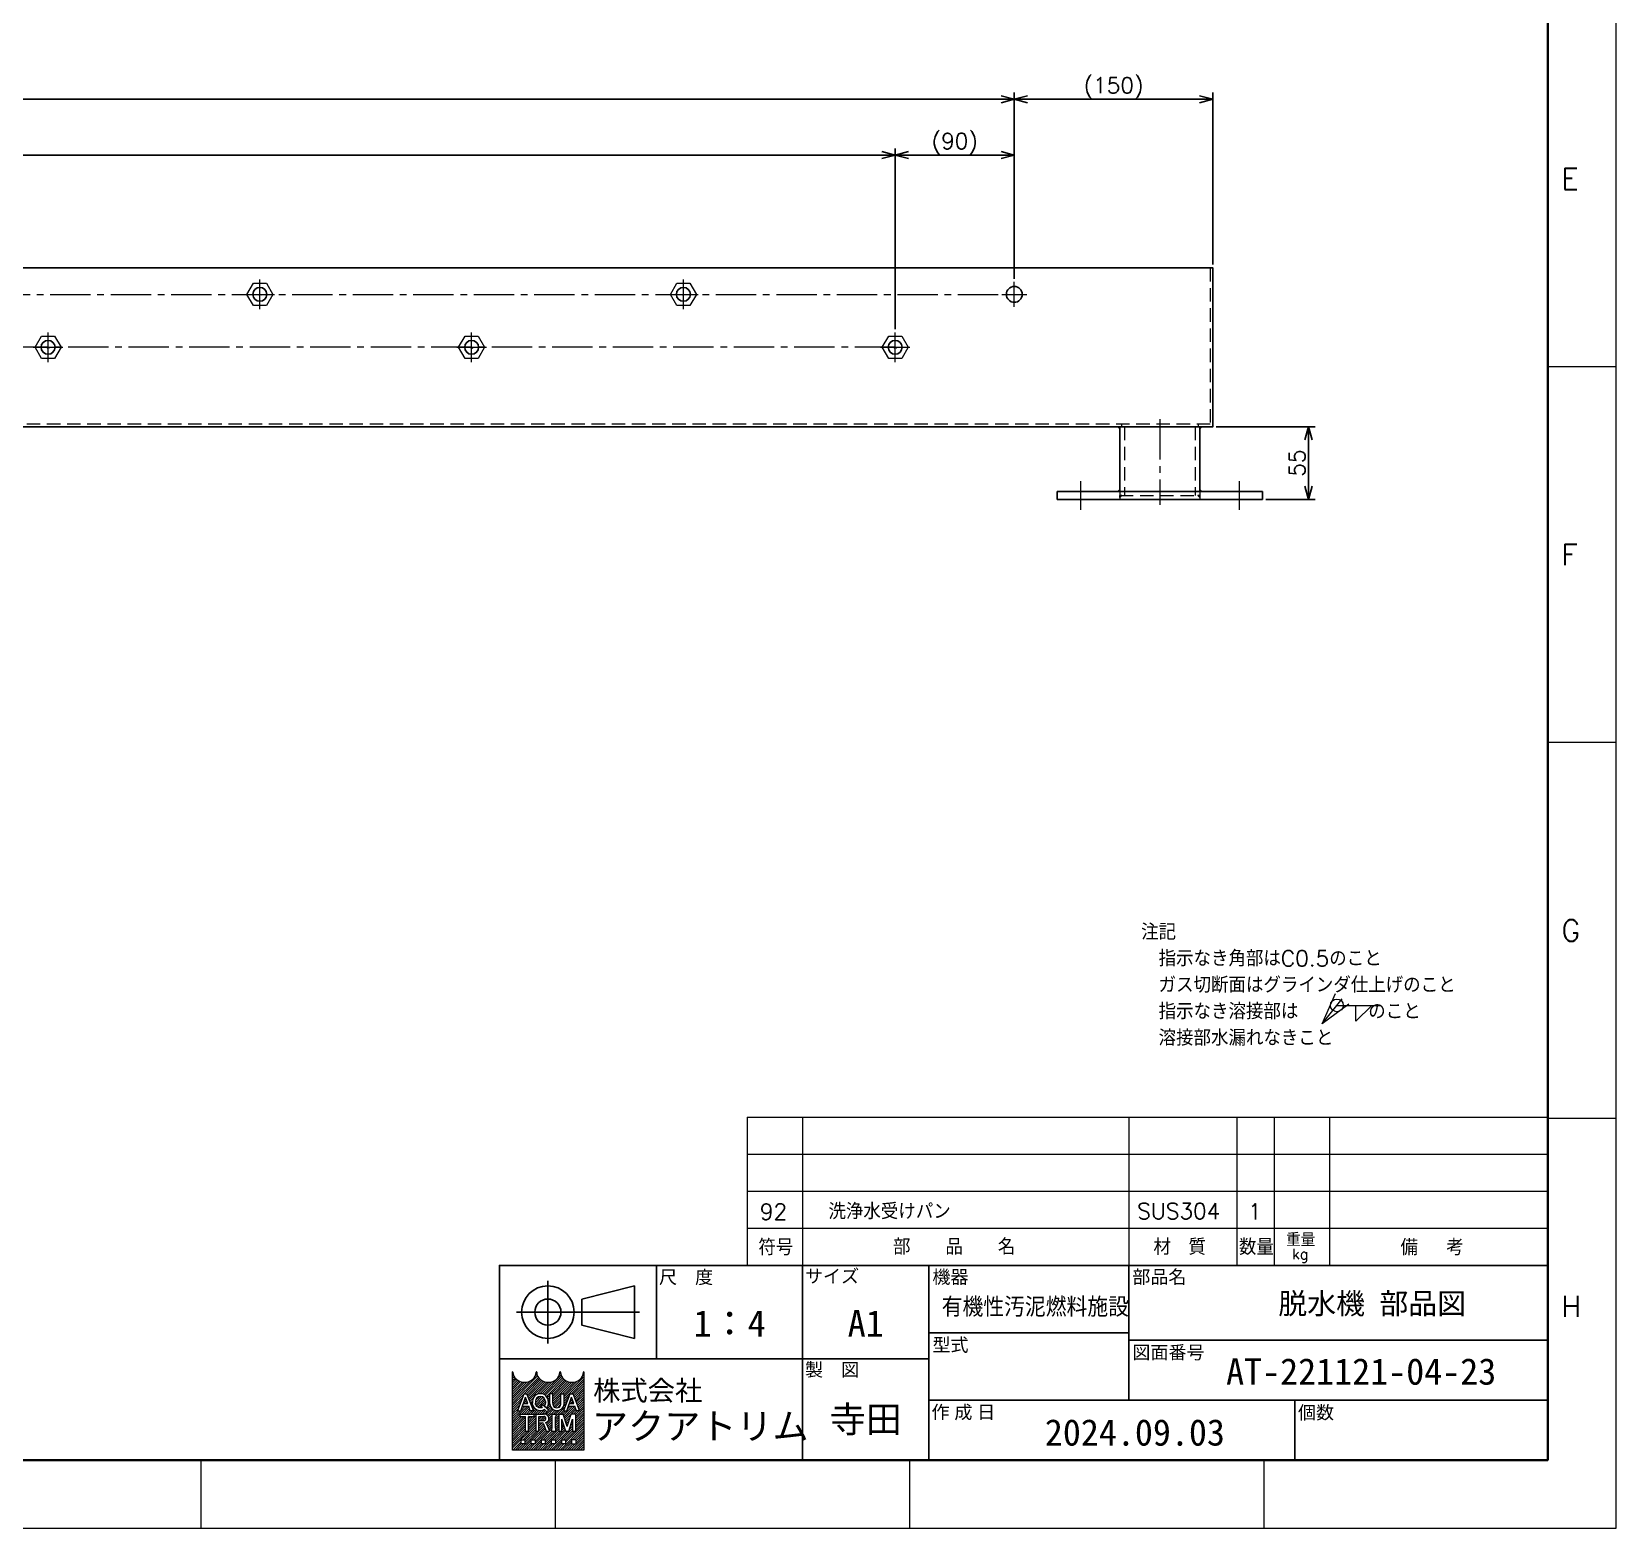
# Model space of a CAD drawing. Header units: millimetres. Extents: x 0 to 3313, y -19 to 2332.
# Drawn here: x 2116 to 3313, y 0 to 1131 of the extents above; entities that cross this region are included whole.
import ezdxf
from ezdxf.enums import TextEntityAlignment as Align

# ---------------------------------------------------------------- set-up
doc = ezdxf.new("R2010")
doc.units = ezdxf.units.MM
doc.header["$LTSCALE"] = 1.6
doc.header["$PDMODE"] = 99
doc.header["$PDSIZE"] = 1
doc.linetypes.add('CENTER2', pattern=[28.575000000000003, 19.05, -3.175, 3.175, -3.175])
doc.linetypes.add('HIDDEN', pattern=[9.524999999999999, 6.35, -3.175])
for name, color, linetype, lineweight in [('04_HIDDEN', 2, 'HIDDEN', 13), ('05_CENTER', 4, 'CENTER2', 13), ('07_TEXT', 3, 'Continuous', 13), ('08_DIM', 3, 'Continuous', 13), ('90_FRAME', 5, 'Continuous', 35)]:
    doc.layers.add(name, color=color, linetype=linetype, lineweight=lineweight)
doc.layers.add('10_DRAFT', color=8, linetype='Continuous', lineweight=0, plot=False)
doc.layers.add('91_BLANK', color=5, linetype='Continuous', lineweight=0, plot=False)
doc.styles.add('KSS_TXT', font='txt.shx', dxfattribs={"bigfont": 'extfont2.shx'})
doc.styles.add('KSS_TXT_L', font='txt.shx', dxfattribs={"height": 3, "bigfont": 'extfont2.shx'})
doc.styles.add('MS_G', font='MS Gothic.ttf')
doc.styles.get("Standard").update_dxf_attribs({"font": 'txt.shx', "bigfont": 'extfont2.shx'})
doc.styles.add('表題用', font='MS PGothic.ttf')
doc.dimstyles.new('KSS_DIM', dxfattribs={"dimscale": 4, "dimtxt": 3, "dimasz": 2.5, "dimexe": 1.25, "dimexo": 0.625, "dimtad": 1, "dimdsep": 46, "dimtxsty": 'KSS_TXT', "dimblk": 'OPEN30', "dimcen": 0, "dimazin": 2, "dimtfac": 0.75, "dimtmove": 0, "dimatfit": 3, "dimldrblk": 'OPEN30', "dimfxl": 1.25, "dimtolj": 1, "dimarcsym": 0})

# ---------------------------------------------------------------- blocks, each defined once
blk = doc.blocks.new('_Open30')
at = {"color": 0, "linetype": 'ByBlock', "lineweight": -2}
for p, q in [((-1, 0.26794919), (0, 0)), ((0, 0), (-1, -0.26794919)), ((0, 0), (-1, 0))]:
    blk.add_line(p, q, dxfattribs=at)
blk = doc.blocks.new('*D185')
at = {"layer": '08_DIM', "color": 0, "lineweight": -2, "transparency": 16777216}
for p, q in [((757.9909525372259, 944.2209362623162), (757.9909525372259, 1084.819066750904)), ((767.9909525372259, 1079.819066750904), (2847.990968540622, 1079.819066750904)), ((2857.990968540622, 944.2209362623162), (2857.990968540622, 1084.819066750904))]:
    blk.add_line(p, q, dxfattribs=at)
at = {"layer": 'Defpoints', "color": 0, "transparency": 16777216}
for p in [(2857.990968540622, 1079.819066750904), (757.9909525372259, 941.7209362623162), (2857.990968540622, 941.7209362623162)]:
    blk.add_point(p, dxfattribs=at)
at = {"layer": '08_DIM', "color": 0, "lineweight": -2, "transparency": 16777216, "xscale": 10, "yscale": 10, "zscale": 10, "rotation": 180}
blk.add_blockref('_Open30', (757.9909525372259, 1079.819066750904), dxfattribs=at)
at = {"layer": '08_DIM', "color": 0, "lineweight": -2, "transparency": 16777216, "xscale": 10, "yscale": 10, "zscale": 10}
blk.add_blockref('_Open30', (2857.990968540622, 1079.819066750904), dxfattribs=at)
at = {"layer": '08_DIM', "color": 0, "transparency": 16777216, "insert": (1807.990960538924, 1088.319066750904), "char_height": 12, "attachment_point": 5, "style": 'KSS_TXT'}
blk.add_mtext('\\A1;2100', dxfattribs=at)
blk = doc.blocks.new('*D188')
at = {"layer": '08_DIM', "color": 0, "lineweight": -2, "transparency": 16777216}
for p, q in [((847.9909375436309, 906.0604827656407), (847.9909375436309, 1042.676978216772)), ((2767.990937543642, 906.0604827656407), (2767.990937543642, 1042.676978216772)), ((857.9909375436309, 1037.676978216772), (2757.990937543642, 1037.676978216772))]:
    blk.add_line(p, q, dxfattribs=at)
at = {"layer": 'Defpoints', "color": 0, "transparency": 16777216}
for p in [(2767.990937543642, 1037.676978216772), (847.9909375436309, 903.5604827656407), (2767.990937543642, 903.5604827656407)]:
    blk.add_point(p, dxfattribs=at)
at = {"layer": '08_DIM', "color": 0, "lineweight": -2, "transparency": 16777216, "xscale": 10, "yscale": 10, "zscale": 10, "rotation": 180}
blk.add_blockref('_Open30', (847.9909375436309, 1037.676978216772), dxfattribs=at)
at = {"layer": '08_DIM', "color": 0, "lineweight": -2, "transparency": 16777216, "xscale": 10, "yscale": 10, "zscale": 10}
blk.add_blockref('_Open30', (2767.990937543642, 1037.676978216772), dxfattribs=at)
at = {"layer": '08_DIM', "color": 0, "transparency": 16777216, "insert": (1807.990937543636, 1046.176978216772), "char_height": 12, "attachment_point": 5, "style": 'KSS_TXT'}
blk.add_mtext('\\A1;12x160=1920', dxfattribs=at)
blk = doc.blocks.new('A$C28002627_1_1')
at = {"color": 0, "linetype": 'CENTER2'}
for p, q in [((-11.18059731471317, 0), (11.18059731471317, 0)), ((0, -11.18059731471317), (0, 11.18059731471317))]:
    blk.add_line(p, q, dxfattribs=at)
at = {"color": 0}
for p, q in [((-9.814895999999862, 0), (-4.907578000000058, 8.5)), ((-4.907578000000058, -8.5), (-9.814895999999862, 0)), ((-4.907578000000058, 8.5), (4.907578000000058, 8.5)), ((4.907578000000058, 8.5), (9.814895999999862, 0)), ((9.814895999999862, 0), (4.907578000000058, -8.5)), ((4.907578000000058, -8.5), (-4.907578000000058, -8.5))]:
    blk.add_line(p, q, dxfattribs=at)
at = {"layer": '10_DRAFT', "style": 'KSS_TXT_L'}
blk.add_text('BT-M10', height=0.3, dxfattribs=at).set_placement((-0.7039965580188436, -0.5367198707513126))
blk = doc.blocks.new('*D215')
at = {"layer": '08_DIM', "color": 0, "lineweight": -2, "transparency": 16777216}
for p, q in [((2857.990922547544, 944.2209362623162), (2857.990922547544, 1084.819066750904)), ((2867.990922547544, 1079.819066750904), (2997.990937542387, 1079.819066750904)), ((3007.990937542387, 954.8798854509132), (3007.990937542387, 1084.819066750904))]:
    blk.add_line(p, q, dxfattribs=at)
at = {"layer": 'Defpoints', "color": 0, "transparency": 16777216}
for p in [(3007.990937542387, 1079.819066750904), (3007.990937542387, 952.3798854509132), (2857.990922547544, 941.7209362623162)]:
    blk.add_point(p, dxfattribs=at)
at = {"layer": '08_DIM', "color": 0, "lineweight": -2, "transparency": 16777216, "xscale": 10, "yscale": 10, "zscale": 10, "rotation": 180}
blk.add_blockref('_Open30', (2857.990922547544, 1079.819066750904), dxfattribs=at)
at = {"layer": '08_DIM', "color": 0, "lineweight": -2, "transparency": 16777216, "xscale": 10, "yscale": 10, "zscale": 10}
blk.add_blockref('_Open30', (3007.990937542387, 1079.819066750904), dxfattribs=at)
at = {"layer": '08_DIM', "color": 0, "transparency": 16777216, "insert": (2932.990930044965, 1088.319066750904), "char_height": 12, "attachment_point": 5, "style": 'KSS_TXT'}
blk.add_mtext('\\A1;(150)', dxfattribs=at)
blk = doc.blocks.new('*D217')
at = {"layer": '08_DIM', "color": 0, "lineweight": -2, "transparency": 16777216}
for p, q in [((2767.990937543645, 906.0604827656264), (2767.990937543645, 1042.676978216772)), ((2857.990922547544, 944.2209362623162), (2857.990922547544, 1042.676978216772)), ((2777.990937543645, 1037.676978216772), (2847.990922547544, 1037.676978216772))]:
    blk.add_line(p, q, dxfattribs=at)
at = {"layer": 'Defpoints', "color": 0, "transparency": 16777216}
for p in [(2857.990922547544, 1037.676978216772), (2857.990922547544, 941.7209362623162), (2767.990937543645, 903.5604827656264)]:
    blk.add_point(p, dxfattribs=at)
at = {"layer": '08_DIM', "color": 0, "lineweight": -2, "transparency": 16777216, "xscale": 10, "yscale": 10, "zscale": 10, "rotation": 180}
blk.add_blockref('_Open30', (2767.990937543645, 1037.676978216772), dxfattribs=at)
at = {"layer": '08_DIM', "color": 0, "lineweight": -2, "transparency": 16777216, "xscale": 10, "yscale": 10, "zscale": 10}
blk.add_blockref('_Open30', (2857.990922547544, 1037.676978216772), dxfattribs=at)
at = {"layer": '08_DIM', "color": 0, "transparency": 16777216, "insert": (2812.990930045595, 1046.176978216772), "char_height": 12, "attachment_point": 5, "style": 'KSS_TXT'}
blk.add_mtext('\\A1;(90)', dxfattribs=at)
blk = doc.blocks.new('*D222')
at = {"layer": '08_DIM', "color": 0, "lineweight": -2, "transparency": 16777216}
for p, q in [((3010.490937542387, 832.3798854509132), (3085.239621808836, 832.3798854509132)), ((3080.239621808836, 787.3798854509132), (3080.239621808836, 822.3798854509132)), ((3047.990937545897, 777.3798854509132), (3085.239621808836, 777.3798854509132))]:
    blk.add_line(p, q, dxfattribs=at)
at = {"layer": 'Defpoints', "color": 0, "transparency": 16777216}
for p in [(3007.990937542387, 832.3798854509132), (3080.239621808836, 832.3798854509132), (3045.490937545897, 777.3798854509132)]:
    blk.add_point(p, dxfattribs=at)
at = {"layer": '08_DIM', "color": 0, "lineweight": -2, "transparency": 16777216, "xscale": 10, "yscale": 10, "zscale": 10}
for p, rotation in [((3080.239621808836, 832.3798854509132), 90), ((3080.239621808836, 777.3798854509132), 270)]:
    blk.add_blockref('_Open30', p, dxfattribs=dict(at, rotation=rotation))
at = {"layer": '08_DIM', "color": 0, "transparency": 16777216, "insert": (3071.739621808836, 804.8798854509137), "char_height": 12, "attachment_point": 5, "rotation": 90, "style": 'KSS_TXT'}
blk.add_mtext('\\A1;55', dxfattribs=at)
blk = doc.blocks.new('Weld-line')
blk.add_line((0, 0), (1, 0))
blk = doc.blocks.new('Weld10-s5')
blk.add_circle((0, 0), 2)
blk = doc.blocks.new('Weld10-a1')
for p, q in [((5, 0), (0, 5)), ((0, 5), (0, 0)), ((0, 0), (5, 0))]:
    blk.add_line(p, q)
at = {"width": 0.9}
blk.add_attdef('S', text='', height=2.8, dxfattribs=at).set_placement((-2, 1), align=Align.RIGHT)
blk.add_attdef('L', (8, 1), '', height=2.8, dxfattribs=at)
blk = doc.blocks.new('Jis_w20130906110600')
blk.add_blockref('Weld10-s5', (0, 0))
at = {"xscale": -1, "rotation": 180}
blk.add_blockref('Weld10-a1', (6, 0), dxfattribs=at)
at = {"layer": '08_DIM', "xscale": 14, "yscale": 14, "zscale": 14}
blk.add_blockref('Weld-line', (0, 0), dxfattribs=at)
at = {"style": 'KSS_TXT', "flags": 1}
blk.add_attdef('JISINFO', (0, 0), '', height=3, dxfattribs=at)
at = {"layer": '08_DIM'}
blk.add_leader([(-4.630805428080293, -5.765361229938435), (0, 0)], dimstyle='KSS_DIM', dxfattribs=at)

msp = doc.modelspace()

# ---------------------------------------------------------------- hatches: boundary and pattern name
at = {"layer": '90_FRAME', "lineweight": 5}
h = msp.add_hatch(dxfattribs=at)
h.set_pattern_fill('_USER', color=4, scale=1.2, angle=45, pattern_type=0)
h.set_pattern_definition([(45, (2.428014568067738e-06, 3.380257567187072e-07), (-0.8485281374238569, 0.848528137423857), [])])
edge = h.paths.add_edge_path()
edge.add_arc((2532.784011563459, 118.0443029261328), 0.2561589359989652, 90, 180)
edge.add_ellipse((2523.818448803494, 118.0443029261328), major_axis=(-8.709403823964816, 0), ratio=0.8823529411764706, start_angle=360, end_angle=540, ccw=False)
edge.add_arc((2514.85288604353, 118.0443029261328), 0.2561589359989652, 3.187317984128255, 180.0000000000261)
edge.add_ellipse((2505.887323283566, 118.0443029261328), major_axis=(-8.709403823964816, 0), ratio=0.8823529411764706, start_angle=360, end_angle=540, ccw=False)
edge.add_arc((2496.921760523602, 118.0443029261328), 0.2561589359989652, 3.187317984128255, 180)
edge.add_ellipse((2487.956197763638, 118.0443029261328), major_axis=(-8.709403823964816, 0), ratio=0.8823529411764706, start_angle=360, end_angle=540, ccw=False)
edge.add_arc((2478.990635003674, 118.0443029261328), 0.2561589359989652, 3.187317984128255, 90)
edge.add_line((2478.990635003674, 118.3004618621339), (2478.990635003674, 59.12774764637243))
edge.add_line((2478.990635003674, 59.12774764637061), (2532.784011563457, 59.12774764637061))
edge.add_line((2532.784011563459, 59.12774764637061), (2532.784011563459, 118.3004618621303))
h.paths.add_polyline_path([(2487.66487877106, 101.6977199126409), (2489.788746144333, 101.6977199126409), (2494.618467985672, 88.95125125733057), (2494.618467985672, 88.88977311269218), (2492.31913091058, 88.88977311269218), (2491.116768427358, 92.26639753210247), (2486.388088275232, 92.26639753210247), (2487.081315743436, 94.2132054456938), (2490.423540959158, 94.2132054456938), (2488.726812457696, 98.97817023052949), (2485.134494004816, 88.88977311269218), (2482.835156929721, 88.88977311269218), (2482.835156929721, 88.95125125733057)], flags=16)
edge = h.paths.add_edge_path(flags=16)
edge.add_ellipse((2499.963838488116, 96.06222332066272), major_axis=(-5.8916555279762, 0), ratio=0.9565217391304346, start_angle=180, end_angle=360, ccw=False)
edge.add_line((2505.855494016092, 96.06222332066272), (2505.855494016092, 94.52526970466852))
edge.add_ellipse((2499.963838488116, 94.52526970466852), major_axis=(-5.8916555279762, 0), ratio=0.9565217391304346, start_angle=142.1052553177129, end_angle=180, ccw=False)
edge.add_line((2504.613182037477, 91.06387544701602), (2502.962457058112, 92.42409125054064))
edge.add_ellipse((2499.963838488116, 94.67598871228392), major_axis=(3.75679118758396, 0), ratio=0.9950358206786509, start_angle=-37.0427632869818, end_angle=0)
edge.add_line((2503.720624959607, 94.67584359503917), (2503.720624959607, 95.91150431304732))
edge.add_ellipse((2499.963838488116, 95.91150431304732), major_axis=(3.75678647149081, 0), ratio=0.9947182625257321, start_angle=360, end_angle=540)
edge.add_line((2496.207052016625, 95.91150431304732), (2496.207052016625, 94.6758569709159))
edge.add_ellipse((2499.963838488116, 94.67598871228392), major_axis=(3.75679118758396, 0), ratio=0.9950358206786509, start_angle=-180, end_angle=-65.75794872216291)
edge.add_line((2501.506348242825, 91.26747993830713), (2500.4603937385, 92.28544412584733))
edge.add_line((2500.460393738498, 92.28544412584552), (2501.595038929112, 93.49027929634349))
edge.add_line((2501.595038929112, 93.4902792963453), (2506.339262864996, 89.58098583213132))
edge.add_line((2506.339262864994, 89.5809858321295), (2504.856736798023, 88.00674962027688))
edge.add_line((2504.856736798026, 88.0067496202787), (2503.07578545746, 89.74004172519153))
edge.add_ellipse((2499.963838488116, 94.52526970466852), major_axis=(-5.8916555279762, 0), ratio=0.9565217391304346, start_angle=0, end_angle=121.88362473889401, ccw=False)
edge.add_line((2494.07218296014, 94.52526970466852), (2494.07218296014, 96.06222332066272))
h.paths.add_polyline_path([(2494.999432772534, 86.32818375270244), (2494.999432772534, 84.5350712007089), (2491.157048732549, 84.5350712007089, 0.4142135623730951), (2490.900889796548, 84.27891226470956), (2490.900889796548, 73.52023695275375), (2488.59545937256, 73.52023695275375), (2488.59545937256, 84.27891226470956, 0.4142135623730951), (2488.339300436562, 84.5350712007089), (2484.496916396577, 84.5350712007089), (2484.496916396577, 86.32818375270244)], flags=16)
edge = h.paths.add_edge_path(flags=16)
edge.add_line((2496.459497088164, 86.32818375270244), (2502.35115261614, 86.32818375270244))
edge.add_ellipse((2502.351152616136, 82.95894590900161), major_axis=(-4.134945875879031, 7.595772347314229e-16), ratio=0.8148203011203055, start_angle=111.38697473498539, end_angle=270, ccw=False)
edge.add_arc((2502.985257251928, 78.39289031076214), 1.674818033710892, 22.272952259934925, 58.5531130129101, ccw=False)
edge.add_line((2504.535115011853, 79.02767875586642), (2506.742257428013, 73.62270052715348))
edge.add_line((2506.742257428015, 73.62270052715348), (2506.742257428015, 73.52023695275375))
edge.add_line((2506.742257428015, 73.52023695275375), (2504.257515748826, 73.52023695275375))
edge.add_line((2504.257515748826, 73.52023695275375), (2502.307650511496, 78.94771842802538))
edge.add_arc((2501.357145190688, 78.56507232130707), 1.02463574399587, 21.92829786654815, 90)
edge.add_line((2501.357145190688, 79.58970806530078), (2498.841775192951, 79.58970806530078))
edge.add_line((2498.84177519295, 79.58970806530078), (2498.84177519295, 81.38282061729433))
edge.add_line((2498.84177519295, 81.38282061729433), (2502.658543339333, 81.38282061729433))
edge.add_arc((2502.603584884776, 82.95894590900161), 1.577083183248922, 271.9970571044071, 448.0029428955929)
edge.add_line((2502.658543339339, 84.5350712007089), (2498.764927512154, 84.5350712007089))
edge.add_line((2498.764927512153, 84.5350712007089), (2498.764927512153, 73.52023695275375))
edge.add_line((2498.764927512153, 73.52023695275375), (2496.459497088162, 73.52023695275375))
edge.add_line((2496.459497088164, 73.52023695275375), (2496.459497088164, 86.32818375270244))
h.paths.add_polyline_path([(2507.039615355666, 101.6977199126409), (2509.345045779658, 101.6977199126409), (2509.345045779658, 94.52526970466852, 0.175030561155744), (2510.36206541662, 91.58973104410461, 0.2571496110314638), (2514.475840606674, 91.58973104410461, 0.1750305611562702), (2515.492860243632, 94.52526970467761), (2515.492860243632, 101.6977199126409), (2517.798290667624, 101.6977199126409), (2517.798290667624, 94.06187212229952, -0.3793912406243967), (2512.803191415643, 88.88977311269218), (2512.034714607643, 88.88977311269218, -0.3793912406243716), (2507.039615355666, 94.06187212229952)], flags=16)
h.paths.add_polyline_path([(2508.684833381887, 86.32818375270244), (2511.502581677878, 86.32818375270244), (2511.502581677878, 84.5350712007089, 0.4142135623730951), (2511.24642274188, 84.27891226470956), (2511.24642274188, 75.56950844074481, 0.4142135623730951), (2511.502581677878, 75.3133495047473), (2511.502581677878, 73.52023695275375), (2508.684833381887, 73.52023695275375), (2508.684833381887, 75.3133495047473, 0.4142135623730951), (2508.940992317888, 75.56950844074481), (2508.940992317888, 84.27891226470956, 0.4142135623730951), (2508.684833381887, 84.5350712007089)], flags=16)
h.paths.add_polyline_path([(2513.810508226824, 86.32818375270244), (2517.155838741566, 86.32818375270244), (2520.214481626799, 77.0259742398407), (2523.273124512032, 86.32818375270244), (2526.620577930842, 86.32818375270244), (2526.620577930842, 73.52023695275375), (2524.315147506853, 73.52023695275375), (2524.315147506853, 82.48579971271784), (2521.367196838795, 73.52023695275375), (2519.061766414806, 73.52023695275375), (2516.113815746744, 82.48579971271784), (2516.115938650817, 73.52023695275375), (2513.810508226824, 73.52023695275375)], flags=16)
h.paths.add_polyline_path([(2522.498218294798, 101.6977199126409), (2524.622085668072, 101.6977199126409), (2529.451807509411, 88.95125125733057), (2529.451807509411, 88.88977311269218), (2527.152470434315, 88.88977311269218), (2525.950107951097, 92.26639753210247), (2521.221427798971, 92.26639753210247), (2521.914655267171, 94.2132054456938), (2525.256880482897, 94.2132054456938), (2523.560151981435, 98.97817023052949), (2519.967833528551, 88.88977311269218), (2517.668496453456, 88.88977311269218), (2517.668496453456, 88.95125125733057)], flags=16)
h.paths.add_polyline_path([(2485.138449467651, 66.81251572633983), (2488.212356699636, 66.81251572633983), (2488.212356699636, 63.73860849435323), (2485.138449467651, 63.73860849435323)], flags=16)
h.paths.add_polyline_path([(2492.82321754762, 66.81251572633983), (2495.897124779605, 66.81251572633983), (2495.897124779605, 63.73860849435323), (2492.82321754762, 63.73860849435323)], flags=16)
h.paths.add_polyline_path([(2500.507985627589, 66.81251572633983), (2503.581892859574, 66.81251572633983), (2503.581892859574, 63.73860849435323), (2500.507985627589, 63.73860849435323)], flags=16)
h.paths.add_polyline_path([(2508.192753707558, 66.81251572633983), (2511.266660939543, 66.81251572633983), (2511.266660939543, 63.73860849435323), (2508.192753707558, 63.73860849435323)], flags=16)
h.paths.add_polyline_path([(2515.877521787528, 66.81251572633983), (2518.951429019512, 66.81251572633983), (2518.951429019512, 63.73860849435323), (2515.877521787528, 63.73860849435323)], flags=16)
h.paths.add_polyline_path([(2523.562289867497, 66.81251572633983), (2526.636197099482, 66.81251572633983), (2526.636197099482, 63.73860849435323), (2523.562289867497, 63.73860849435323)], flags=16)

# ---------------------------------------------------------------- linework, layer by layer
at = {"color": 0}
for p, q in [((2937.740937545897, 832.3798854509132), (2937.740937545897, 783.3798854509132)), ((2998.240937545897, 832.3798854509132), (2998.240937545897, 783.3798854509132))]:
    msp.add_line(p, q, dxfattribs=at)
msp.add_lwpolyline([(607.9909375423867, 952.3798854509132), (3007.990937542387, 952.3798854509132), (3007.990937542387, 832.3798854509132), (607.9909375423867, 832.3798854509132)], close=True, dxfattribs=at)
at = {"color": 3}
for points in [[(2937.740937545897, 832.3798854509132), (2937.740937545897, 830.8798854509132), (2937.740937545897, 830.8798854509132), (2936.240937545897, 832.3798854509132)], [(2998.240937545897, 832.3798854509132), (2998.240937545897, 830.8798854509132), (2998.240937545897, 830.8798854509132), (2999.740937545897, 832.3798854509132)], [(2937.740937545897, 783.3798854509132), (2937.740937545897, 784.8798854509132), (2937.740937545897, 784.8798854509132), (2936.240937545897, 783.3798854509132)], [(2937.740937545901, 780.3798854509096), (2939.240937545901, 780.3798854509096), (2939.240937545901, 780.3798854509096), (2937.740937545901, 778.8798854509096)], [(2998.240937545894, 780.3798854509096), (2996.740937545894, 780.3798854509096), (2996.740937545894, 780.3798854509096), (2998.240937545894, 778.8798854509096)], [(2998.240937545897, 783.3798854509132), (2998.240937545897, 784.8798854509132), (2998.240937545897, 784.8798854509132), (2999.740937545897, 783.3798854509132)]]:
    msp.add_lwpolyline(points, close=True, dxfattribs=at)
msp.add_lwpolyline([(3045.490937545897, 777.3798854509132), (2890.490937545897, 777.3798854509132), (2890.490937545897, 783.3798854509132), (3045.490937545897, 783.3798854509132)], close=True)
at = {"color": 0}
for centre, radius in [((2287.990937544468, 932.3798854509132), 5.25), ((2607.990937544468, 932.3798854509132), 5.25), ((2857.990922547544, 932.3798854508987), 6), ((2127.990937544468, 892.3798854509132), 5.25), ((2447.990937544468, 892.3798854509132), 5.25), ((2767.990937543631, 892.3798854509132), 5.25)]:
    msp.add_circle(centre, radius, dxfattribs=at)
at = {"layer": '04_HIDDEN'}
for p, q in [((3005.990937542387, 952.3798854509132), (3005.990937542387, 834.3798854509132)), ((3005.990937542387, 834.3798854509132), (609.9909375423867, 834.3798854509132)), ((2938.990937535249, 834.3798854509132), (2938.990937535249, 832.3798854509132)), ((2941.240937545896, 832.3798854509132), (2941.240937545896, 780.3798854509132)), ((2994.740937545898, 832.3798854509132), (2994.740937545898, 780.3798854509132)), ((2996.990937535249, 834.3798854509132), (2996.990937535249, 832.3798854509132)), ((2937.740937545897, 783.3798854509132), (2937.740937545897, 777.3798854509132)), ((2937.740937545897, 780.3798854509132), (2998.240937540713, 780.3798854509132)), ((2998.240937545897, 783.3798854509132), (2998.240937545897, 777.3798854509132))]:
    msp.add_line(p, q, dxfattribs=at)
at = {"layer": '05_CENTER'}
for p, q in [((2287.990937544468, 923.0388346395248), (2287.990937544468, 941.7209362623307)), ((2607.990937544468, 923.0388346395248), (2607.990937544468, 941.7209362623307)), ((2857.990922547544, 923.0388346395102), (2857.990922547544, 941.7209362623162)), ((757.9909525372295, 932.3798854508988), (2857.990922547555, 932.3798854508987)), ((2278.649886733079, 932.3798854509132), (2297.331988355878, 932.3798854509132)), ((2598.649886733079, 932.3798854509132), (2617.331988355878, 932.3798854509132)), ((2848.649871736156, 932.3798854508987), (2867.331973358954, 932.3798854508987)), ((2127.990937544468, 883.0388346395248), (2127.990937544468, 901.7209362623307)), ((2447.990937544468, 883.0388346395248), (2447.990937544468, 901.7209362623307)), ((2767.990937543631, 883.0388346395248), (2767.990937543631, 901.7209362623307)), ((2767.990937543645, 892.3798854509132), (847.9909375436309, 892.3798854509278)), ((2118.649886733079, 892.3798854509132), (2137.331988355878, 892.3798854509132)), ((2438.649886733079, 892.3798854509132), (2457.331988355878, 892.3798854509132)), ((2758.649886732243, 892.3798854509132), (2777.331988355041, 892.3798854509132)), ((2967.990937542387, 838.1516540521789), (2967.990937542387, 773.3070020977848)), ((2907.990937545897, 791.1177374827694), (2907.990937545897, 769.5893886095564)), ((3027.990937545897, 791.1177374827694), (3027.990937545897, 769.5893886095564))]:
    msp.add_line(p, q, dxfattribs=at)
at = {"layer": '90_FRAME', "color": 4, "lineweight": 13}
for p, q in [((3312.803439193518, 877.7348223930649), (3260.955724908015, 877.7348223930649)), ((3312.803439193518, 593.7459468942131), (3260.955724908015, 593.7459468942131)), ((2656.069992768332, 310.7016214586315), (3260.955701801782, 310.7016214586315)), ((2656.070015874565, 310.7016214586315), (2656.070015874565, 198.7016244671281)), ((2698.070010624573, 310.7016214586315), (2698.070010624573, 198.7016244671281)), ((2944.431898635686, 310.7016214586315), (2944.431898635686, 198.7016244671281)), ((3026.208353593612, 310.7016214586315), (3026.208353593628, 198.7016244671281)), ((3054.208350093614, 310.7016214586315), (3054.20835009363, 198.7016244671281)), ((3096.208344843624, 310.7016214586315), (3096.208344843623, 198.7016244671281)), ((3312.803439193518, 309.7570713953615), (3260.955724908015, 309.7570713953615)), ((2656.069992768332, 282.7016199634972), (3260.955701801782, 282.7016199634972)), ((2656.069992768332, 254.7016214586315), (3260.955701801782, 254.7016214586315)), ((2656.069992768332, 226.7016214586315), (3260.955701801782, 226.7016214586315)), ((2243.636907767629, -1.126752522395691e-07), (2243.636907767629, 51.61591018200809)), ((2511.370527766548, -1.126752522395691e-07), (2511.370527766548, 51.61591018200809)), ((2779.104147765468, -1.126752522395691e-07), (2779.104147765468, 51.61591018200809)), ((3046.837767764388, -1.126752522395691e-07), (3046.837767764388, 51.61591018200809))]:
    msp.add_line(p, q, dxfattribs=at)
at = {"layer": '90_FRAME', "color": 0, "lineweight": 25}
for p, q in [((2587.755724910732, 127.9873387531256), (2587.755724910732, 198.7016244671281)), ((2698.070010624573, 51.61591018200807), (2698.070010624573, 198.7016244671281)), ((2793.384296338414, 51.61591018200807), (2793.384296338414, 198.7016244671281)), ((2944.431898635686, 198.7016244671281), (2944.431898635686, 96.8730530389671)), ((2505.585724911065, 139.5844816102249), (2505.585724911065, 187.1044816100325)), ((2481.825724911161, 163.3444816101251), (2574.885724910784, 163.3444816101251)), ((2793.384296338414, 147.7873387530485), (2944.431898635686, 147.7873387530485)), ((2944.431898635686, 142.1301958959261), (3260.955724908015, 142.1301958959261)), ((2793.384296338414, 127.9873387531256), (2468.955724911213, 127.9873387531256)), ((2793.384296338414, 96.8730530389671), (3260.955724908015, 96.8730530389671)), ((3069.927153480171, 96.8730530389671), (3069.927153480171, 51.61591018200807))]:
    msp.add_line(p, q, dxfattribs=at)
at = {"layer": '90_FRAME', "color": 7, "lineweight": 25}
msp.add_line((2656.070015874565, 198.7016244671281), (3260.955724908015, 198.7016244671281), dxfattribs=at)
at = {"layer": '90_FRAME', "color": 4, "lineweight": 5}
for p, q in [((2478.990635003674, 59.12774764637061), (2478.990635003674, 118.3004618621339)), ((2532.784011563459, 118.3004618621339), (2532.784011563459, 59.12774764637061)), ((2482.835156929721, 88.95125125733057), (2487.66487877106, 101.6977199126409)), ((2485.134494004816, 88.88977311269218), (2488.726812457696, 98.97817023052949)), ((2487.66487877106, 101.6977199126409), (2489.788746144333, 101.6977199126409)), ((2490.423540959158, 94.2132054456938), (2488.726812457696, 98.97817023052949)), ((2494.618467985672, 88.95125125733057), (2489.788746144333, 101.6977199126409)), ((2494.07218296014, 96.06222332066272), (2494.07218296014, 94.52526970466852)), ((2496.207052016625, 95.91150431304732), (2496.207052016625, 94.68194142025231)), ((2503.720624959607, 95.91150431304732), (2503.720624959607, 94.68194142025231)), ((2505.855494016092, 96.06222332066272), (2505.855494016092, 94.52526970466852)), ((2507.039615355666, 94.06187212229952), (2507.039615355666, 101.6977199126409)), ((2509.345045779658, 101.6977199126409), (2507.039615355666, 101.6977199126409)), ((2509.345045779658, 94.52526970466852), (2509.345045779658, 101.6977199126409)), ((2515.492860243632, 94.52526970466852), (2515.492860243632, 101.6977199126409)), ((2515.492860243632, 101.6977199126409), (2517.798290667624, 101.6977199126409)), ((2517.668496453456, 88.95125125733057), (2522.498218294798, 101.6977199126409)), ((2517.798290667624, 94.06187212229952), (2517.798290667624, 101.6977199126409)), ((2519.967833528551, 88.88977311269218), (2523.560151981435, 98.97817023052949)), ((2522.498218294798, 101.6977199126409), (2524.622085668072, 101.6977199126409)), ((2525.256880482897, 94.2132054456938), (2523.560151981435, 98.97817023052949)), ((2529.451807509411, 88.95125125733057), (2524.622085668072, 101.6977199126409)), ((2482.835156929721, 88.88977311269218), (2482.835156929721, 88.95125125733057)), ((2482.835156929721, 88.95125125733057), (2482.835156929721, 88.95125125733057)), ((2482.835156929721, 88.88977311269218), (2482.835156929721, 88.95125125733057)), ((2482.835156929721, 88.88977311269218), (2485.134494004816, 88.88977311269218)), ((2484.496916396577, 86.32818375270244), (2494.999432772534, 86.32818375270244)), ((2484.496916396577, 86.32818375270244), (2484.496916396577, 84.5350712007089)), ((2484.496916396577, 84.5350712007089), (2488.339300436562, 84.5350712007089)), ((2486.388088275232, 92.26639753210247), (2487.081315743436, 94.2132054456938)), ((2486.388088275232, 92.26639753210247), (2491.116768427358, 92.26639753210247)), ((2487.081315743436, 94.2132054456938), (2490.423540959158, 94.2132054456938)), ((2488.59545937256, 73.52023695275375), (2488.59545937256, 84.27891226470956)), ((2490.900889796548, 73.52023695275375), (2490.900889796548, 84.27891226470956)), ((2492.31913091058, 88.88977311269218), (2491.116768427358, 92.26639753210247)), ((2491.157048732549, 84.5350712007089), (2494.999432772534, 84.5350712007089)), ((2494.618467985672, 88.88977311269218), (2492.31913091058, 88.88977311269218)), ((2494.618467985672, 88.88977311269218), (2494.618467985672, 88.95125125733057)), ((2494.999432772534, 86.32818375270244), (2494.999432772534, 84.5350712007089)), ((2496.459497088164, 86.32818375270244), (2496.459497088164, 73.52023695275375)), ((2496.459497088164, 86.32818375270244), (2502.351152616136, 86.32818375270244)), ((2498.764927512153, 73.52023695275375), (2498.764927512153, 84.5350712007089)), ((2498.764927512153, 84.5350712007089), (2502.658543339339, 84.5350712007089)), ((2500.460393738498, 92.28544412584552), (2501.595038929112, 93.4902792963453)), ((2500.460393738498, 92.28544412584552), (2501.506348242825, 91.26747993830713)), ((2501.595038929112, 93.4902792963453), (2506.339262864994, 89.5809858321295)), ((2502.962457058112, 92.42409125054064), (2504.613182037477, 91.06387544701602)), ((2503.07578545746, 89.74004172519153), (2504.856736798026, 88.0067496202787)), ((2504.856736798026, 88.0067496202787), (2506.339262864994, 89.5809858321295)), ((2508.684833381887, 86.32818375270244), (2511.502581677878, 86.32818375270244)), ((2508.684833381887, 86.32818375270244), (2508.684833381887, 84.5350712007089)), ((2508.940992317888, 75.56950844074481), (2508.940992317888, 84.27891226470956)), ((2511.24642274188, 75.56950844074481), (2511.24642274188, 84.27891226470956)), ((2511.502581677878, 86.32818375270244), (2511.502581677878, 84.5350712007089)), ((2512.803191415643, 88.88977311269218), (2512.034714607647, 88.88977311269218)), ((2513.810508226824, 86.32818375270244), (2513.810508226824, 73.52023695275375)), ((2513.810508226824, 86.32818375270244), (2517.155838741566, 86.32818375270244)), ((2520.214481626799, 77.0259742398407), (2517.155838741566, 86.32818375270244)), ((2517.668496453456, 88.88977311269218), (2517.668496453456, 88.95125125733057)), ((2517.668496453456, 88.95125125733057), (2517.668496453456, 88.95125125733057)), ((2517.668496453456, 88.88977311269218), (2517.668496453456, 88.95125125733057)), ((2517.668496453456, 88.88977311269218), (2519.967833528551, 88.88977311269218)), ((2520.214481626799, 77.0259742398407), (2523.273124512032, 86.32818375270244)), ((2521.221427798971, 92.26639753210247), (2521.914655267171, 94.2132054456938)), ((2521.221427798971, 92.26639753210247), (2525.950107951097, 92.26639753210247)), ((2521.914655267171, 94.2132054456938), (2525.256880482897, 94.2132054456938)), ((2526.620577930842, 86.32818375270244), (2523.273124512032, 86.32818375270244)), ((2527.152470434315, 88.88977311269218), (2525.950107951097, 92.26639753210247)), ((2526.620577930842, 73.52023695275375), (2526.620577930842, 86.32818375270244)), ((2529.451807509411, 88.88977311269218), (2527.152470434315, 88.88977311269218)), ((2529.451807509411, 88.88977311269218), (2529.451807509411, 88.95125125733057)), ((2488.59545937256, 73.52023695275375), (2490.900889796548, 73.52023695275375)), ((2496.459497088164, 73.52023695275375), (2498.764927512153, 73.52023695275375)), ((2498.84177519295, 79.58970806530078), (2498.84177519295, 81.38282061729433)), ((2498.84177519295, 81.38282061729433), (2502.658543339339, 81.38282061729433)), ((2498.84177519295, 79.58970806530078), (2501.357145190688, 79.58970806530078)), ((2502.307650511496, 78.94771842802538), (2504.257515748826, 73.52023695275375)), ((2504.257515748826, 73.52023695275375), (2506.742257428015, 73.52023695275375)), ((2504.535115011853, 79.02767875586824), (2506.742257428015, 73.62270052715348)), ((2506.742257428015, 73.62270052715348), (2506.742257428015, 73.52023695275375)), ((2508.684833381887, 73.52023695275375), (2508.684833381887, 75.3133495047473)), ((2508.684833381887, 73.52023695275375), (2511.502581677878, 73.52023695275375)), ((2511.502581677878, 73.52023695275375), (2511.502581677878, 75.3133495047473)), ((2513.810508226824, 73.52023695275375), (2516.115938650817, 73.52023695275375)), ((2516.115938650817, 73.52023695275375), (2516.113815746744, 82.48579971271784)), ((2519.061766414806, 73.52023695275375), (2516.113815746744, 82.48579971271784)), ((2519.061766414806, 73.52023695275375), (2521.367196838795, 73.52023695275375)), ((2521.367196838795, 73.52023695275375), (2524.315147506853, 82.48579971271784)), ((2524.315147506853, 82.48579971271784), (2524.315147506853, 73.52023695275375)), ((2524.315147506853, 73.52023695275375), (2526.620577930842, 73.52023695275375)), ((2485.138449467651, 66.81251572633983), (2488.212356699636, 66.81251572633983)), ((2485.138449467651, 66.81251572633983), (2485.138449467651, 63.73860849435323)), ((2488.212356699636, 63.73860849435323), (2485.138449467651, 63.73860849435323)), ((2488.212356699636, 66.81251572633983), (2488.212356699636, 63.73860849435323)), ((2492.82321754762, 66.81251572633983), (2495.897124779605, 66.81251572633983)), ((2492.82321754762, 66.81251572633983), (2492.82321754762, 63.73860849435323)), ((2495.897124779605, 63.73860849435323), (2492.82321754762, 63.73860849435323)), ((2495.897124779605, 66.81251572633983), (2495.897124779605, 63.73860849435323)), ((2500.507985627589, 66.81251572633983), (2503.581892859574, 66.81251572633983)), ((2500.507985627589, 66.81251572633983), (2500.507985627589, 63.73860849435323)), ((2503.581892859574, 63.73860849435323), (2500.507985627589, 63.73860849435323)), ((2503.581892859574, 66.81251572633983), (2503.581892859574, 63.73860849435323)), ((2508.192753707558, 66.81251572633983), (2511.266660939543, 66.81251572633983)), ((2508.192753707558, 66.81251572633983), (2508.192753707558, 63.73860849435323)), ((2511.266660939543, 63.73860849435323), (2508.192753707558, 63.73860849435323)), ((2511.266660939543, 66.81251572633983), (2511.266660939543, 63.73860849435323)), ((2515.877521787528, 66.81251572633983), (2518.951429019512, 66.81251572633983)), ((2515.877521787528, 66.81251572633983), (2515.877521787528, 63.73860849435323)), ((2518.951429019512, 63.73860849435323), (2515.877521787528, 63.73860849435323)), ((2518.951429019512, 66.81251572633983), (2518.951429019512, 63.73860849435323)), ((2526.636197099482, 66.81251572633983), (2523.562289867497, 66.81251572633983)), ((2523.562289867497, 66.81251572633983), (2523.562289867497, 63.73860849435323)), ((2523.562289867497, 63.73860849435323), (2526.636197099482, 63.73860849435323)), ((2526.636197099482, 66.81251572633983), (2526.636197099482, 63.73860849435323)), ((2532.784011563459, 59.12774764637061), (2478.990635003674, 59.12774764637061))]:
    msp.add_line(p, q, dxfattribs=at)
at = {"layer": '90_FRAME'}
msp.add_lwpolyline([(155.3836106315844, 51.61591018200809), (3260.955724908015, 51.61591018200807), (3260.955724908015, 2271.831485601825), (155.3836106315844, 2271.831485601825)], close=True, dxfattribs=at)
at = {"layer": '90_FRAME', "color": 0, "lineweight": 25}
msp.add_lwpolyline([(2468.955724911213, 51.61591018200807), (3260.955724908015, 51.61591018200807), (3260.955724908015, 198.7016244671281), (2468.955724911213, 198.7016244671281)], close=True, dxfattribs=at)
msp.add_lwpolyline([(2531.325724910964, 173.2444816100865), (2570.925724910803, 183.1444816100479), (2570.925724910803, 143.5444816102095), (2531.325724910964, 153.4444816101673), (2531.325724910964, 173.2444816100865)], dxfattribs=at)
for radius in [19.79999999992, 9.89999999996]:
    msp.add_circle((2505.585724911065, 163.3444816101251), radius, dxfattribs=at)
at = {"layer": '90_FRAME', "color": 4, "lineweight": 5}
for centre, radius, start, end in [((2478.990635003674, 118.0443029261328), 0.2561589359989652, 0, 90), ((2496.921760523602, 118.0443029261328), 0.2561589359989652, 0, 180), ((2496.921760523602, 118.0443029261328), 0.2561589359989652, 0, 90), ((2514.85288604353, 118.0443029261328), 0.2561589359989652, 0, 180), ((2532.784011563459, 118.0443029261328), 0.2561589359989652, 90, 180), ((2488.339300436562, 84.27891226470956), 0.2561589359989652, 0, 90), ((2491.157048732549, 84.27891226470956), 0.2561589359989652, 90, 180), ((2502.603584884776, 82.95894590900161), 1.577083183248922, 271.997057104354, 88.00294289554164), ((2512.454759294769, 94.29357091348675), 5.420098542558598, 182.4500309922613, 265.5552572885243), ((2508.684833381887, 84.27891226470956), 0.2561589359989652, 0, 90), ((2513.917997784466, 94.46562951004444), 4.573340900382642, 179.2527938813868, 218.9645718468802), ((2512.418953011647, 95.3246657339073), 4.263862534800127, 241.157727808319, 298.842272191681), ((2511.502581677878, 84.27891226470956), 0.2561589359989652, 90, 180), ((2512.383146728521, 94.29357091348675), 5.420098542558598, 274.4447427114757, 357.5499690077386), ((2510.919908238824, 94.46562951004444), 4.573340900382127, 321.0354281531198, 0.7472061186132525), ((2501.357145190688, 78.56507232130707), 1.024635743995861, 21.92829786655025, 90), ((2502.985257251928, 78.39289031076214), 1.674818033710921, 22.27295225998095, 58.55311301286322), ((2508.684833381887, 75.56950844074481), 0.2561589359989652, 270, 0), ((2511.502581677878, 75.56950844074481), 0.2561589359989652, 180, 270)]:
    msp.add_arc(centre, radius, start, end, dxfattribs=at)
for centre, major_axis, ratio, start_param, end_param in [((2487.956197763638, 118.0443029261328), (-8.709403823964816, 0), 0.8823529411764706, 6.283185307179586, 9.42477796076938), ((2505.887323283566, 118.0443029261328), (-8.709403823964816, 0), 0.8823529411764706, 6.283185307179586, 9.42477796076938), ((2523.818448803494, 118.0443029261328), (-8.709403823964816, 0), 0.8823529411764706, 6.283185307179586, 9.42477796076938), ((2499.963838488116, 96.06222332066272), (-5.8916555279762, 0), 0.9565217391304346, 3.141592653589793, 6.283185307179586), ((2499.963838488116, 95.91150431304732), (3.75678647149081, 0), 0.9947182625257321, 6.283185307179586, 9.42477796076938), ((2502.351152616136, 82.95894590900161), (-4.134945875879031, 7.595772347314198e-16), 0.8148203011203053, 1.944069452961235, 4.71238898038469)]:
    msp.add_ellipse(centre, major_axis=major_axis, ratio=ratio, start_param=start_param, end_param=end_param, dxfattribs=at)
at = {"layer": '90_FRAME', "color": 4, "lineweight": 5, "extrusion": (0, 0, -1)}
for centre, major_axis, ratio, start_param, end_param in [((2499.963838488116, 94.52526970466852), (-5.8916555279762, 0), 0.9565217391304346, 4.155914751220672, 6.283185307179586), ((2499.963838488116, 94.67598871228392), (3.75679118758396, 0), 0.9950358206786509, 7.430878021738927, 9.42477796076938), ((2499.963838488116, 94.67598871228392), (3.75679118758396, 0), 0.9950358206786509, 6.283185307179586, 6.929703490574296), ((2499.963838488116, 94.52526970466852), (-5.8916555279762, 0), 0.9565217391304346, 3.141592653589793, 3.802980717498315)]:
    msp.add_ellipse(centre, major_axis=major_axis, ratio=ratio, start_param=start_param, end_param=end_param, dxfattribs=at)
at = {"layer": '91_BLANK'}
msp.add_lwpolyline([(-8.093381893559126e-07, -1.126752522395691e-07), (3312.803439188015, -1.126752522395691e-07), (3312.803439188015, 2331.679199898026), (-8.093381893559126e-07, 2331.679199898026)], close=True, dxfattribs=at)

# ---------------------------------------------------------------- block references
at = {"layer": '04_HIDDEN'}
for p in [(2287.990937544479, 932.3798854509132), (2607.990937544479, 932.3798854509132), (2127.990937544468, 892.3798854509278), (2447.990937544468, 892.3798854509132), (2767.990937543645, 892.3798854509132)]:
    msp.add_blockref('A$C28002627_1_1', p, dxfattribs=at)
at = {"layer": '08_DIM', "xscale": 2.4, "yscale": 2.4, "zscale": 2.4}
msp.add_blockref('Jis_w20130906110600', (3101.673959905331, 395.1165204152996), dxfattribs=at)

# ---------------------------------------------------------------- texts
at = {"layer": '07_TEXT', "ltscale": 2, "insert": (2953.800097951128, 456.6442255449113), "char_height": 12, "attachment_point": 1}
msp.add_mtext_dynamic_manual_height_columns('注記\\P\u3000指示なき角部はC0.5のこと\\P\u3000ガス切断面はグラインダ仕上げのこと\\P\u3000指示なき溶接部は\u3000\u3000\u3000\u3000のこと\\P\u3000溶接部水漏れなきこと', width=288.7164365960029, gutter_width=15, heights=[0], dxfattribs=at)
at = {"layer": '90_FRAME', "color": 0, "lineweight": 13, "style": 'KSS_TXT'}
for s, p in [('E', (3271.262776154246, 1019.729260142491)), ('F', (3271.262776154246, 735.740384643639)), ('G', (3271.262776154246, 451.7515091447873)), ('H', (3271.262776154246, 167.7626336459356))]:
    msp.add_text(s, height=16, dxfattribs=at).set_placement(p, align=Align.MIDDLE_LEFT)
at = {"layer": '90_FRAME', "color": 3, "lineweight": 13}
for s, p in [('92', (2676.039712852492, 239.1911250508532)), ('1', (3039.665221940936, 239.3923220896246))]:
    msp.add_text(s, height=12, dxfattribs=at).set_placement(p, align=Align.MIDDLE_CENTER)
for s, height, p in [('洗浄水受けパン', 12, (2717.577544646552, 233.4998177828933)), ('SUS304', 12, (2950.877395667214, 233.6589873006726)), ('符号', 12, (2664.621994252741, 206.3275106742893)), ('部\u3000\u3000品\u3000\u3000名', 12, (2766.350850651698, 206.7630661754027)), ('材\u3000質', 12, (2963.105646341352, 206.6188954248648)), ('数量', 12, (3027.678922044203, 206.528707713084)), ('重量', 10, (3063.355111471703, 213.0730870623581)), ('備  考', 12, (3149.730082373996, 206.3275106742893)), ('kg', 8, (3067.77497053342, 203.2883888732092))]:
    msp.add_text(s, height=height, dxfattribs=at).set_placement(p)
at = {"layer": '90_FRAME', "color": 0, "style": '表題用'}
for s, p in [('尺\u3000度', (2589.549799594189, 189.8447367927615)), ('サイズ', (2699.864085308026, 190.5905521223899)), ('機器', (2796.102612217173, 190.0099838312849)), ('部品名', (2947.150214514453, 190.0099838312849)), ('型式', (2796.102612217173, 138.5956981172053)), ('図面番号', (2947.150214514449, 132.9385552600829)), ('製\u3000図', (2699.864146253703, 119.8762664083911)), ('作 成 日', (2795.412463368136, 87.80121205187925)), ('個数', (3072.302040467706, 87.52464831262068))]:
    msp.add_text(s, height=10, dxfattribs=at).set_placement(p, align=Align.MIDDLE_LEFT)
at = {"layer": '90_FRAME', "color": 0, "style": 'MS_G'}
for s, height, p in [('脱水機 部品図', 16, (3057.45906803752, 161.8583705960455)), ('AT-221121-04-23', 20, (3018.011112294846, 108.5143805856874)), ('2024.09.03', 20, (2881.055564052571, 62.47935780311605))]:
    msp.add_text(s, height=height, dxfattribs=at).set_placement(p)
at = {"layer": '90_FRAME', "color": 0, "style": 'MS_G', "width": 0.9}
msp.add_text('有機性汚泥燃料施設', height=12.8, dxfattribs=at).set_placement((2803.147463597718, 161.2842602781881))
at = {"layer": '90_FRAME', "color": 0, "style": 'MS_G'}
msp.add_text('A1', height=20, dxfattribs=at).set_placement((2745.727153481491, 154.8587673244469), align=Align.MIDDLE)
at = {"layer": '90_FRAME', "color": 4, "style": 'MS_G'}
msp.add_text('株式会社', height=15.12154285708176, dxfattribs=at).set_placement((2581.022604109666, 104.1125202362896), align=Align.MIDDLE_CENTER)
msp.add_text('アクアトリム', height=20, dxfattribs=at).set_placement((2538.936777746122, 67.18053213663848))
at = {"layer": '90_FRAME', "color": 0, "style": 'MS_G'}
for tag, p in [('1：4', (2642.912867767654, 154.8587673244469)), ('寺田', (2745.727153481491, 82.7301958961666))]:
    msp.add_attdef(tag, text='', height=20, dxfattribs=at).set_placement(p, align=Align.MIDDLE)

# ---------------------------------------------------------------- dimensions: what is measured, and where the dimension line sits
at = {"layer": '08_DIM'}
dim = msp.add_linear_dim(base=(2857.990968540622, 1079.819066750904), p1=(757.9909525372259, 941.7209362623162), p2=(2857.990968540622, 941.7209362623162), dimstyle='KSS_DIM', dxfattribs=at)
dim.commit()
dim.dimension.update_dxf_attribs({"geometry": '*D185', "text_midpoint": (1807.990960538924, 1088.319066750904)})
for base, p1, p2, text, picture, middle in [((3007.990937542387, 1079.819066750904), (2857.990922547544, 941.7209362623162), (3007.990937542387, 952.3798854509132), '(<>)', '*D215', (2932.990930044965, 1088.319066750904)), ((2767.990937543642, 1037.676978216772), (847.9909375436309, 903.5604827656407), (2767.990937543642, 903.5604827656407), '12x160=<>', '*D188', (1807.990937543636, 1046.176978216772)), ((2857.990922547544, 1037.676978216772), (2767.990937543645, 903.5604827656264), (2857.990922547544, 941.7209362623162), '(<>)', '*D217', (2812.990930045595, 1046.176978216772))]:
    dim = msp.add_linear_dim(base=base, p1=p1, p2=p2, text=text, dimstyle='KSS_DIM', dxfattribs=at)
    dim.commit()
    dim.dimension.update_dxf_attribs({"geometry": picture, "text_midpoint": middle})
dim = msp.add_linear_dim(base=(3080.239621808836, 832.3798854509132), p1=(3045.490937545897, 777.3798854509132), p2=(3007.990937542387, 832.3798854509132), angle=90, dimstyle='KSS_DIM', dxfattribs=at)
dim.commit()
dim.dimension.update_dxf_attribs({"geometry": '*D222', "text_midpoint": (3071.739621808836, 804.8798854509137)})

doc.saveas('drawing.dxf')
